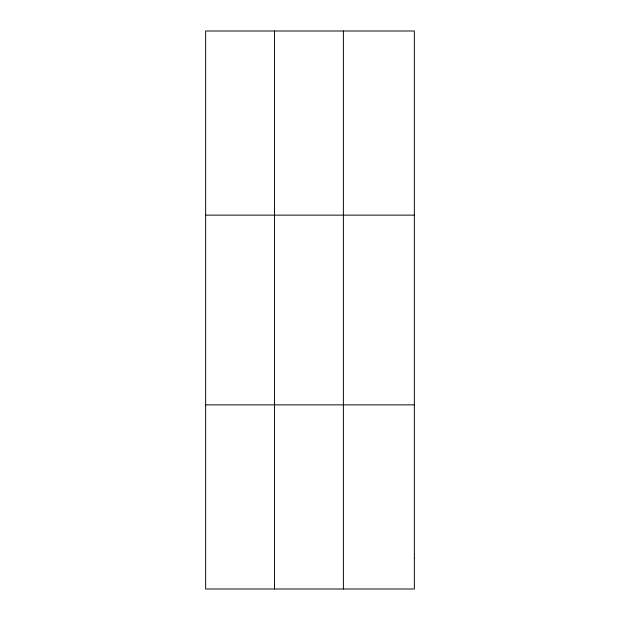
<?xml version="1.0" encoding="UTF-8"?>
<svg xmlns="http://www.w3.org/2000/svg" width="620" height="620" viewBox="0 0 620 620"><rect width="100%" height="100%" fill="white"/><g stroke="black" fill="none" stroke-linecap="round" stroke-linejoin="round"><path stroke-width="0.93" d="M274.521 31L274.521 589M343.395 31L343.395 589M205.646 215.14L414.354 215.14M205.646 404.86L414.354 404.86M414.354 558.31L414.354 589L205.646 589L205.646 31L414.354 31L414.354 558.31"/></g></svg>
